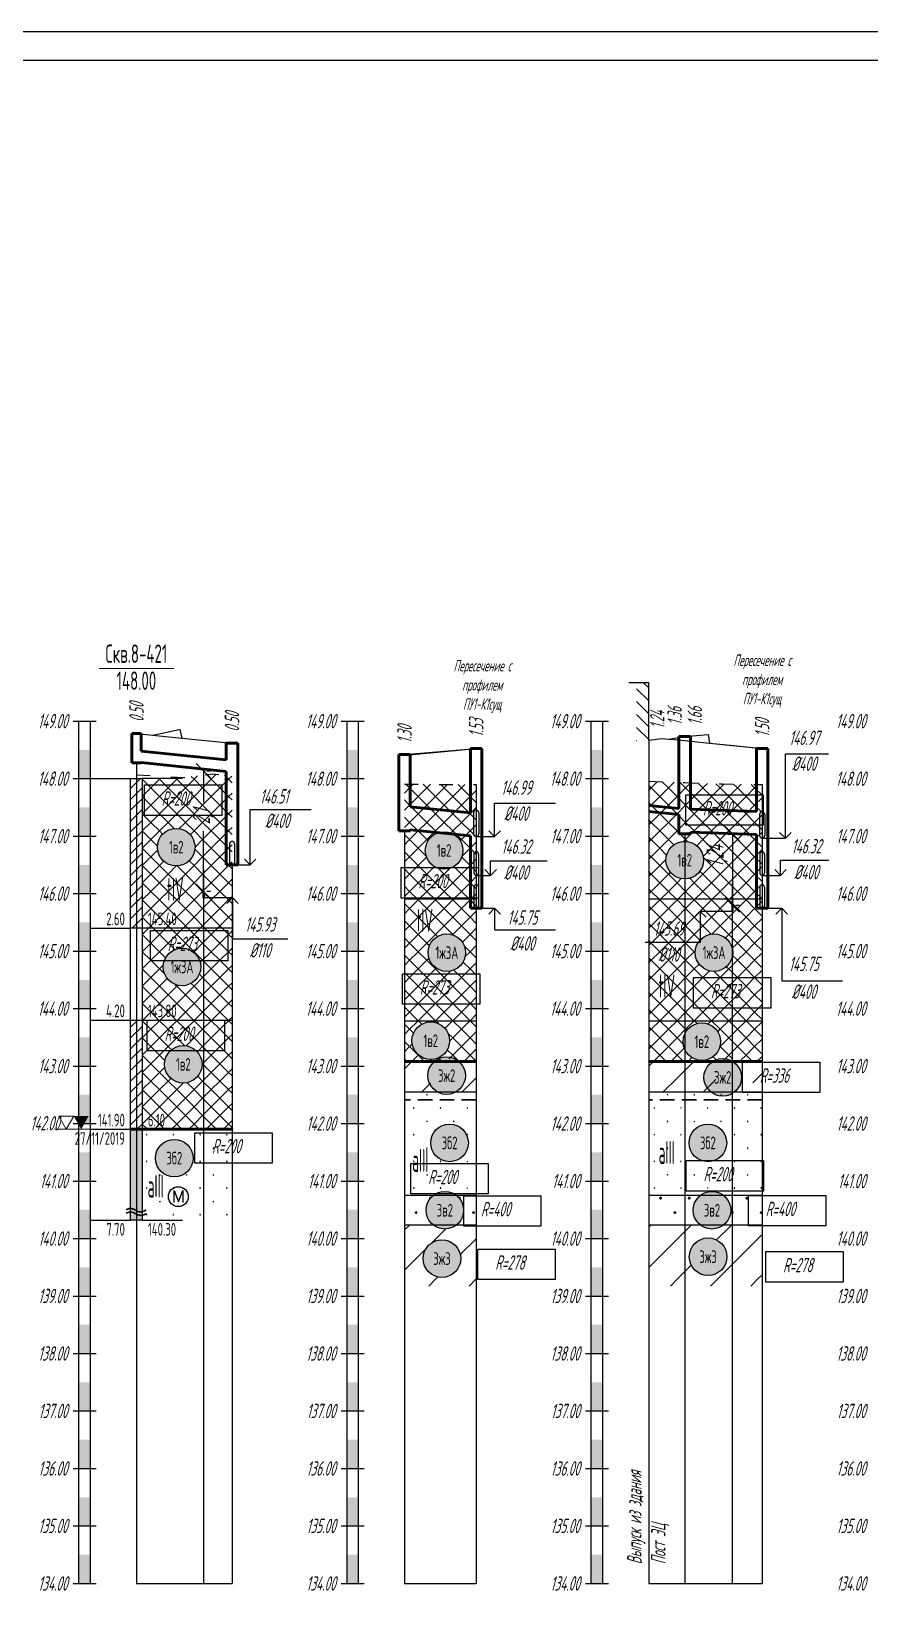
# Model space of a CAD drawing. Header units: metres. Extents: x -30 to 1753, y -860 to 400.
# Drawn here: x 793.3 to 939.1, y 127.2 to 400 of the extents above; entities that cross this region are included whole.
import ezdxf
from ezdxf.enums import TextEntityAlignment as Align

# ---------------------------------------------------------------- set-up
doc = ezdxf.new("R2010")
doc.units = ezdxf.units.M
doc.header["$LTSCALE"] = 0.2
doc.linetypes.add('ACAD_ISO03W100', pattern=[30, 12, -18])
doc.linetypes.add('штриховая', pattern=[19.05, 12.7, -6.35])
for name, color, linetype in [('Линейка', 7, 'Continuous'), ('МГТ_ИГ_Геология', 252, 'Continuous'), ('Примыкания', 7, 'Continuous'), ('Проектная земля', 7, 'Continuous'), ('Таблица', 7, 'Continuous'), ('Трубы', 7, 'Continuous'), ('Узлы', 7, 'Continuous'), ('Чёрная земля', 7, 'ACAD_ISO03W100')]:
    doc.layers.add(name, color=color, linetype=linetype)
doc.layers.add('ПС-НВК-Деталировка', color=7, linetype='Continuous', lineweight=25)
doc.styles.add('SPDS', font='SPDS', dxfattribs={"width": 0.7, "oblique": 15, "height": 2.5})
doc.styles.get("Standard").update_dxf_attribs({"font": 'SPDS.shx', "width": 0.7, "oblique": 15, "height": 3})
doc.styles.add('Стиль Simplex', font='simplex.shx')
doc.dimstyles.new('ISO-25', dxfattribs={"dimtxt": 2.5, "dimasz": 2.5, "dimexe": 1.25, "dimexo": 0.625, "dimtad": 1, "dimtxsty": 'Standard', "dimcen": 2.5, "dimadec": 0, "dimazin": 0, "dimtfac": 1, "dimtmove": 0, "dimatfit": 3, "dimfxl": 1, "dimarcsym": 0})
pattern_1 = [(225, (5.591, 581.8943), (3e-16, -3), [2.1213, -2.121341]), (315, (4.091, 583.3943), (3, 0), [2.1213, -2.121341]), (45, (2.591, 581.8943), (0, 3), [2.1213, -2.121341]), (135, (4.091, 580.3943), (-3, 3e-16), [2.1213, -2.121341])]
pattern_2 = [(45, (733.4963, -1210), (-0.9429269, 0.9429269), [])]
pattern_3 = [(197.87055, (7.20505, 586.5383), (-13.93858614, -4.643934418), [0.05431, -151.279249]), (197.87055, (4.90505, 584.2383), (-13.93858614, -4.643934418), [0.05431, -151.279249]), (270, (4.8536, 584.2215), (4.646195, 3e-16), [0.054306, -4.589628]), (270, (7.1536, 586.5215), (4.646195, 3e-16), [0.054306, -4.589628]), (342.12945, (7.15405, 586.4673), (130.09347064, -41.795409755), [0.05431, -151.279249]), (342.12945, (4.85405, 584.1673), (130.09347064, -41.795409755), [0.05431, -151.279249]), (53.95936, (7.20505, 586.4503), (23.2309769, 32.50754092), [0.05431, -63.120667]), (53.95936, (4.90505, 584.1503), (23.2309769, 32.50754092), [0.05431, -63.120667]), (126.04064, (4.93725, 584.1943), (-13.93858614, 18.57573767), [0.054306, -63.120671]), (126.04064, (7.23725, 586.4943), (-13.93858614, 18.57573767), [0.054306, -63.120671])]
pattern_4 = [(90, (2.591, 581.9743), (-2.5, 2.5), [0.11, -4.89]), (45, (2.591, 582.0843), (-2.5, 2.5), [0.113137, -3.422397]), (0, (2.671, 582.1643), (2.5, 2.5), [0.11, -4.89]), (315, (2.781, 582.1643), (2.5, 2.5), [0.113137, -3.422397]), (90, (2.861, 581.9743), (-2.5, 2.5), [0.11, -4.89]), (45, (2.781, 581.8943), (-2.5, 2.5), [0.113137, -3.422397]), (0, (2.671, 581.8943), (2.5, 2.5), [0.11, -4.89]), (315, (2.591, 581.9743), (2.5, 2.5), [0.113137, -3.422397])]
pattern_5 = [(45, (2.591, 595.894), (0, 21), [9.8995, -19.799]), (45, (16.591, 581.894), (0, 21), [9.8995, -19.799]), (45, (2.591, 581.894), (0, 21), [14.142, -15.5565]), (45, (12.591, 591.894), (0, 21), [15.556, -14.1425]), (45, (9.591, 581.894), (0, 21), [19.799, -9.8995]), (45, (2.591, 588.894), (0, 21), [19.799, -9.8995])]

# ---------------------------------------------------------------- blocks, each defined once
blk = doc.blocks.new('_OBLIQUE')
at = {"color": 0, "linetype": 'ByBlock', "lineweight": -2}
blk.add_line((0.5, 0.5), (-0.5, -0.5), dxfattribs=at)
blk = doc.blocks.new('*D16')
at = {"layer": 'Defpoints', "color": 0, "transparency": 16777216}
for p in [(823.22, 271.38), (823.22, 250.4), (823.22, 250.4)]:
    blk.add_point(p, dxfattribs=at)
at = {"layer": 'Примыкания', "color": 0, "lineweight": -2, "transparency": 16777216}
for p, q in [((823.22, 271.38), (823.22, 265.87)), ((823.85, 271.38), (824.47, 271.38)), ((823.22, 250.4), (823.22, 260.87)), ((823.85, 250.4), (824.47, 250.4))]:
    blk.add_line(p, q, dxfattribs=at)
at = {"layer": 'Примыкания', "color": 0, "lineweight": -2, "transparency": 16777216, "xscale": 2.5, "yscale": 2.5, "zscale": 2.5}
for p, rotation in [((823.22, 271.38), 90), ((823.22, 250.4), 270)]:
    blk.add_blockref('_OBLIQUE', p, dxfattribs=dict(at, rotation=rotation))
at = {"layer": 'Примыкания', "color": 0, "transparency": 16777216, "insert": (823.22, 263.37), "char_height": 3, "width": 4.1812, "attachment_point": 5, "rotation": 90}
blk.add_mtext('2,1', dxfattribs=at)
blk = doc.blocks.new('*D13')
at = {"layer": 'Defpoints', "color": 0, "transparency": 16777216}
for p in [(915.22, 260.41), (915.21, 248), (915.22, 248)]:
    blk.add_point(p, dxfattribs=at)
at = {"layer": 'Примыкания', "color": 0, "lineweight": -2, "transparency": 16777216}
for p, q in [((915.23, 260.41), (915.22, 248)), ((915.84, 260.41), (916.48, 260.41)), ((915.83, 248), (916.47, 248))]:
    blk.add_line(p, q, dxfattribs=at)
at = {"layer": 'Примыкания', "color": 0, "lineweight": -2, "transparency": 16777216, "xscale": 2.5, "yscale": 2.5, "zscale": 2.5}
for p, rotation in [((915.23, 260.41), 89.95321348651856), ((915.22, 248), 269.9532134865185)]:
    blk.add_blockref('_OBLIQUE', p, dxfattribs=dict(at, rotation=rotation))
at = {"layer": 'Примыкания', "color": 0, "transparency": 16777216, "insert": (912.55, 256.56), "char_height": 3, "width": 5.9313, "attachment_point": 5, "rotation": 89.9532}
blk.add_mtext('1,24', dxfattribs=at)
blk = doc.blocks.new('DN')
at = {"linetype": 'Continuous', "lineweight": 30, "flags": 128}
for points in [[(-0.126, -0.007), (-0.117, -0.002), (-0.073, 0.011), (-0.033, 0.011), (0.003, 0), (0.02, -0.007), (0.039, -0.019), (0.074, -0.037), (0.103, -0.043), (0.125, -0.048), (0.151, -0.043), (0.18, -0.036), (0.213, -0.019), (0.223, -0.012)], [(-0.126, -0.068), (-0.117, -0.063), (-0.073, -0.05), (-0.033, -0.05), (0.003, -0.059), (0.02, -0.067), (0.039, -0.079), (0.074, -0.098), (0.103, -0.103), (0.125, -0.108), (0.151, -0.103), (0.18, -0.095), (0.213, -0.079), (0.223, -0.072)]]:
    blk.add_lwpolyline(points, dxfattribs=at)
blk = doc.blocks.new('CME')
at = {"layer": 'МГТ_ИГ_Геология', "linetype": 'Continuous', "flags": 128}
blk.add_lwpolyline([(0.103, -0.103), (0.103, 0.107), (0.18, -0.091), (0.252, 0.107), (0.252, -0.103)], dxfattribs=at)
at = {"layer": 'МГТ_ИГ_Геология', "linetype": 'Continuous'}
blk.add_circle((0.176, -0.001), 0.173, dxfattribs=at)
blk = doc.blocks.new('круг1_-30_2')
at = {"layer": 'МГТ_ИГ_Геология', "true_color": 0xffffff}
blk.add_hatch(color=7, dxfattribs=at).paths.add_polyline_path([(-0.327, 0, 1), (0.327, 0, 1)])
at = {"color": 7, "lineweight": 25}
blk.add_circle((0, 0), 0.327, dxfattribs=at)
at = {"color": 7, "lineweight": 25, "style": 'Стиль Simplex', "width": 0.590909}
blk.add_text('1в2', height=0.22, dxfattribs=at).set_placement((0, 0), align=Align.MIDDLE_CENTER)
blk = doc.blocks.new('круг1_-26_3')
at = {"true_color": 0xffffff}
blk.add_hatch(color=7, dxfattribs=at).paths.add_polyline_path([(-0.327, 0, 1), (0.327, 0, 1)])
at = {"color": 7, "lineweight": 25}
blk.add_circle((0, 0), 0.327, dxfattribs=at)
at = {"color": 7, "lineweight": 25, "style": 'Стиль Simplex', "width": 0.590909}
blk.add_text('1ж3А', height=0.22, dxfattribs=at).set_placement((0, 0), align=Align.MIDDLE_CENTER)
blk = doc.blocks.new('круг3_-31_2')
at = {"true_color": 0xffffff}
blk.add_hatch(color=7, dxfattribs=at).paths.add_polyline_path([(-0.327, 0, 1), (0.327, 0, 1)])
at = {"color": 7, "lineweight": 25}
blk.add_circle((0, 0), 0.327, dxfattribs=at)
at = {"color": 18, "lineweight": 25, "true_color": 0x000000, "style": 'Стиль Simplex', "width": 0.590909}
blk.add_text('3б2', height=0.22, dxfattribs=at).set_placement((0, 0), align=Align.MIDDLE_CENTER)
blk = doc.blocks.new('круг3_-30_2')
at = {"true_color": 0xffffff}
blk.add_hatch(color=7, dxfattribs=at).paths.add_polyline_path([(-0.327, 0, 1), (0.327, 0, 1)])
at = {"color": 7, "lineweight": 25}
blk.add_circle((0, 0), 0.327, dxfattribs=at)
at = {"color": 7, "lineweight": 25, "style": 'Стиль Simplex', "width": 0.590909}
blk.add_text('3в2', height=0.22, dxfattribs=at).set_placement((0, 0), align=Align.MIDDLE_CENTER)
blk = doc.blocks.new('круг3_-26_3')
at = {"true_color": 0xffffff}
blk.add_hatch(color=7, dxfattribs=at).paths.add_polyline_path([(-0.327, 0, 1), (0.327, 0, 1)])
at = {"color": 7, "lineweight": 25}
blk.add_circle((0, 0), 0.327, dxfattribs=at)
at = {"color": 7, "lineweight": 25, "style": 'Стиль Simplex', "width": 0.590909}
blk.add_text('3ж3', height=0.22, dxfattribs=at).set_placement((0, 0), align=Align.MIDDLE_CENTER)
blk = doc.blocks.new('круг3_-26_2')
at = {"true_color": 0xffffff}
blk.add_hatch(color=7, dxfattribs=at).paths.add_polyline_path([(-0.327, 0, 1), (0.327, 0, 1)])
at = {"color": 7, "lineweight": 25}
blk.add_circle((0, 0), 0.327, dxfattribs=at)
at = {"color": 7, "lineweight": 25, "style": 'Стиль Simplex', "width": 0.590909}
blk.add_text('3ж2', height=0.22, dxfattribs=at).set_placement((0, 0), align=Align.MIDDLE_CENTER)

msp = doc.modelspace()

# ---------------------------------------------------------------- hatches: boundary and pattern name
at = {"layer": 'МГТ_ИГ_Геология'}
h = msp.add_hatch(dxfattribs=at)
h.set_pattern_fill('GR24', color=256, scale=10, style=0, pattern_type=2)
h.set_pattern_definition(pattern_1)
h.paths.add_polyline_path([(828.201, 270.443), (824.884, 270.838), (819.921, 270.227), (819.573, 270), (812.573, 270), (812.573, 244), (828.201, 244)])
h.paths.add_polyline_path([(821.774, 258.085, -1), (815.228, 258.085, -1)], flags=16)
h.paths.add_polyline_path([(828.201, 244), (812.573, 244), (812.573, 228), (819.573, 228), (828.201, 227.961)])
h.paths.add_polyline_path([(816.232, 237.245, -1), (822.777, 237.245, -1)], flags=16)
h.paths.add_polyline_path([(828.201, 227.961), (812.573, 227.961), (812.573, 209), (828.201, 209)])
h.paths.add_polyline_path([(823, 220.305, -1), (816.455, 220.305, -1)], flags=16)
h.paths.add_polyline_path([(815.896, 247.749), (820.791, 247.749), (820.791, 253.749), (815.896, 253.749)], flags=24)
h.paths.add_polyline_path([(813.023, 243.95), (820.313, 243.95), (820.313, 247.25), (813.023, 247.25)], flags=9)
h.paths.add_polyline_path([(813.023, 227.95), (820.313, 227.95), (820.313, 231.25), (813.023, 231.25)], flags=9)
h.paths.add_polyline_path([(817.661, 218.655), (821.794, 218.655), (821.794, 221.955), (817.661, 221.955)], flags=8)
h.paths.add_polyline_path([(813.023, 208.95), (817.837, 208.95), (817.837, 212.25), (813.023, 212.25)], flags=9)
h = msp.add_hatch(dxfattribs=at)
h.set_pattern_fill('CONSIST', color=252, scale=0.42, style=0, pattern_type=2)
h.set_pattern_definition(pattern_2)
h.paths.add_polyline_path([(810.573, 270), (812.573, 270), (812.573, 244), (810.573, 244)])
h = msp.add_hatch(dxfattribs=at)
h.set_pattern_fill('GR24', color=256, scale=10, style=0, pattern_type=2)
h.set_pattern_definition(pattern_1)
h.paths.add_polyline_path([(870.664, 268.978), (868.25, 268.97), (858.201, 269.048), (858.201, 249.057), (870.664, 249.057)])
h.paths.add_polyline_path([(868.357, 257.508, -1), (861.811, 257.508, -1)], flags=16)
h.paths.add_polyline_path([(870.664, 249.057), (858.201, 249.057), (858.201, 227.826), (870.664, 227.826)])
h.paths.add_polyline_path([(868.837, 239.731, -1), (862.291, 239.731, -1)], flags=16)
h.paths.add_polyline_path([(870.664, 227.826), (862.762, 227.68, -0.4142136), (866.035, 224.408, -1), (859.489, 224.408, -0.4142136), (862.762, 227.68), (858.201, 227.826), (858.201, 220.799), (864.319, 220.799, -0.2549295), (867.453, 220.799), (870.664, 220.799)])
h.paths.add_polyline_path([(863.017, 255.858), (867.151, 255.858), (867.151, 259.158), (863.017, 259.158)], flags=8)
h.paths.add_polyline_path([(862.662, 238.081), (868.467, 238.081), (868.467, 241.381), (862.662, 241.381)], flags=24)
h.paths.add_polyline_path([(859.271, 242.362), (864.166, 242.362), (864.166, 248.362), (859.271, 248.362)], flags=24)
h = msp.add_hatch(dxfattribs=at)
h.set_pattern_fill('GR24', color=256, scale=10, style=0, pattern_type=2)
h.set_pattern_definition(pattern_1)
h.paths.add_polyline_path([(920.389, 268.978), (913.384, 269.083), (906.93, 269.334), (900.664, 269.54), (900.664, 249.057), (920.389, 249.057)])
h.paths.add_polyline_path([(910.203, 255.823, -1), (903.657, 255.823, -1)], flags=16)
h.paths.add_polyline_path([(920.389, 249.057), (900.664, 249.057), (900.664, 227.826), (920.389, 227.826)])
h.paths.add_polyline_path([(908.744, 239.731, -1), (915.29, 239.731, -1)], flags=16)
h.paths.add_polyline_path([(920.389, 227.826), (900.664, 227.826), (900.664, 220.799), (909.906, 220.972, -0.4142136), (906.633, 224.245, -1), (913.179, 224.245, -0.4142136), (909.906, 220.972), (914.247, 220.9, -0.2366246), (917.179, 220.799), (920.389, 220.799)])
h.paths.add_polyline_path([(904.863, 254.173), (908.996, 254.173), (908.996, 257.473), (904.863, 257.473)], flags=8)
h.paths.add_polyline_path([(909.114, 238.081), (914.919, 238.081), (914.919, 241.381), (909.114, 241.381)], flags=24)
h.paths.add_polyline_path([(901.363, 230.948), (906.258, 230.948), (906.258, 236.948), (901.363, 236.948)], flags=24)
h = msp.add_hatch(dxfattribs=at)
h.set_pattern_fill('CONSIST', color=252, scale=0.42, style=0, pattern_type=2)
h.set_pattern_definition(pattern_2)
h.paths.add_polyline_path([(810.573, 228), (812.573, 228), (812.573, 209), (810.573, 209)])
h = msp.add_hatch(dxfattribs=at)
h.set_pattern_fill('GR38', color=256, scale=10, style=0, pattern_type=2)
h.set_pattern_definition(pattern_5)
h.paths.add_polyline_path([(862.613, 217.926, -0.2744907), (864.319, 220.799), (858.201, 220.799), (858.201, 215.445), (863.751, 215.445, -0.2184342)])
h.paths.add_polyline_path([(870.664, 220.799), (867.453, 220.799, -0.2744907), (869.159, 217.926, -0.2184342), (868.021, 215.445), (870.664, 215.445)])
h.paths.add_polyline_path([(870.664, 192.346), (867.234, 192.346, -0.3446197), (863.201, 192.346), (858.201, 192.346), (858.201, 181.731), (870.664, 181.731)])
h.paths.add_polyline_path([(867.982, 186.51, -1), (861.436, 186.51, -1)], flags=16)
h.paths.add_polyline_path([(862.425, 184.86), (866.992, 184.86), (866.992, 188.16), (862.425, 188.16)], flags=8)
h = msp.add_hatch(dxfattribs=at)
h.set_pattern_fill('GR38', color=256, scale=10, style=0, pattern_type=2)
h.set_pattern_definition(pattern_5)
h.paths.add_polyline_path([(914.045, 220.799), (900.664, 220.799), (900.664, 215.445), (913.477, 215.445, -0.2184342), (912.339, 217.926, -0.2744907)])
h.paths.add_polyline_path([(920.389, 220.799), (917.179, 220.799, -0.2744907), (918.885, 217.926, -0.2184342), (917.746, 215.445), (920.389, 215.445)])
h.paths.add_polyline_path([(920.389, 192.346), (913.686, 192.346, -0.3446197), (909.653, 192.346), (900.664, 192.346), (900.664, 181.731), (920.389, 181.731)])
h.paths.add_polyline_path([(907.723, 186.835, -1), (914.269, 186.835, -1)], flags=16)
h.paths.add_polyline_path([(908.712, 185.185), (913.279, 185.185), (913.279, 188.485), (908.712, 188.485)], flags=8)
h = msp.add_hatch(dxfattribs=at)
h.set_pattern_fill('GR29', color=256, scale=10, style=0, pattern_type=2)
h.set_pattern_definition(pattern_3)
h.paths.add_polyline_path([(863.751, 215.445), (858.201, 215.445), (858.201, 214.137), (870.664, 214.137), (870.664, 215.445), (868.021, 215.445, -0.3710299)])
h = msp.add_hatch(dxfattribs=at)
h.set_pattern_fill('GR29', color=256, scale=10, style=0, pattern_type=2)
h.set_pattern_definition(pattern_3)
h.paths.add_polyline_path([(870.664, 214.137), (858.201, 214.137), (858.201, 197.473), (863.165, 197.473, -0.3525394), (867.27, 197.473), (870.664, 197.473)])
h.paths.add_polyline_path([(862.762, 206.638, -1), (869.308, 206.638, -1)], flags=16)
h.paths.add_polyline_path([(863.845, 204.988), (868.226, 204.988), (868.226, 208.288), (863.845, 208.288)], flags=8)
h.paths.add_polyline_path([(858.554, 200.594), (863.221, 200.594), (863.221, 206.594), (858.554, 206.594)], flags=24)
h = msp.add_hatch(dxfattribs=at)
h.set_pattern_fill('GR29', color=256, scale=10, style=0, pattern_type=2)
h.set_pattern_definition(pattern_3)
h.paths.add_polyline_path([(913.477, 215.445), (900.664, 215.445), (900.664, 214.137), (920.389, 214.137), (920.389, 215.445), (917.746, 215.445, -0.3710299)])
h = msp.add_hatch(dxfattribs=at)
h.set_pattern_fill('GR29', color=256, scale=10, style=0, pattern_type=2)
h.set_pattern_definition(pattern_3)
h.paths.add_polyline_path([(920.389, 214.137), (900.664, 214.137), (900.664, 197.473), (909.617, 197.473, -0.3525394), (913.722, 197.473), (920.389, 197.473)])
h.paths.add_polyline_path([(907.689, 206.638, -1), (914.234, 206.638, -1)], flags=16)
h.paths.add_polyline_path([(908.771, 204.988), (913.152, 204.988), (913.152, 208.288), (908.771, 208.288)], flags=8)
h.paths.add_polyline_path([(901.399, 201.984), (906.065, 201.984), (906.065, 207.984), (901.399, 207.984)], flags=24)
at = {"layer": 'МГТ_ИГ_Геология', "true_color": 0x0000ff}
msp.add_hatch(color=5, dxfattribs=at).paths.add_polyline_path([(801.973, 209), (800.673, 211.3), (803.273, 211.3)])
at = {"layer": 'МГТ_ИГ_Геология'}
msp.add_hatch(color=252, dxfattribs=at).paths.add_polyline_path([(810.573, 209), (812.573, 209), (812.573, 193.2), (810.573, 193.2)])
h = msp.add_hatch(dxfattribs=at)
h.set_pattern_fill('GR29', color=256, scale=10, style=0, pattern_type=2)
h.set_pattern_definition(pattern_3)
h.paths.add_polyline_path([(828.201, 209), (812.573, 209), (812.573, 193.2), (819.573, 193.2), (828.201, 193.2)])
h.paths.add_polyline_path([(820.598, 197.279, -1), (817.132, 197.279, -1)], flags=16)
h.paths.add_polyline_path([(814.896, 203.981, -1), (821.442, 203.981, -1)], flags=16)
h.paths.add_polyline_path([(815.978, 202.331), (820.359, 202.331), (820.359, 205.631), (815.978, 205.631)], flags=8)
h.paths.add_polyline_path([(812.535, 196.131), (817.202, 196.131), (817.202, 202.131), (812.535, 202.131)], flags=9)
h = msp.add_hatch(dxfattribs=at)
h.set_pattern_fill('GR28', color=256, scale=10, style=0, pattern_type=2)
h.set_pattern_definition(pattern_4)
h.paths.add_polyline_path([(870.664, 197.473), (867.27, 197.473, -0.2270149), (868.49, 194.924, -0.2307307), (867.234, 192.346), (870.664, 192.346)])
h.paths.add_polyline_path([(861.944, 194.924, -0.2270149), (863.165, 197.473), (858.201, 197.473), (858.201, 192.346), (863.201, 192.346, -0.2307307)])
h = msp.add_hatch(dxfattribs=at)
h.set_pattern_fill('GR28', color=256, scale=10, style=0, pattern_type=2)
h.set_pattern_definition(pattern_4)
h.paths.add_polyline_path([(909.617, 197.473), (900.664, 197.473), (900.664, 192.346), (909.653, 192.346, -0.2307307), (908.397, 194.924, -0.2270149)])
h.paths.add_polyline_path([(920.389, 197.473), (913.722, 197.473, -0.2270149), (914.943, 194.924, -0.2307307), (913.686, 192.346), (920.389, 192.346)])
at = {"layer": 'Узлы'}
h = msp.add_hatch(dxfattribs=at)
h.set_pattern_fill('LINE', color=256, scale=0.5, angle=135)
h.set_pattern_definition([(135, (-1184.5733, 36.1463), (-1.122532, -1.122532), [])])
h.paths.add_polyline_path([(898.556, 286.692), (900.664, 286.692), (900.664, 276.611), (898.556, 276.611)])

# ---------------------------------------------------------------- linework, layer by layer
at = {"layer": 'Линейка'}
for p, q in [((800.58, 280), (804.58, 280)), ((801.58, 150), (801.58, 280)), ((803.58, 150), (803.58, 280)), ((847.201, 280), (851.201, 280)), ((848.201, 150), (848.201, 280)), ((850.201, 150), (850.201, 280)), ((889.664, 280), (893.664, 280)), ((890.664, 150), (890.664, 280)), ((892.664, 150), (892.664, 280)), ((800.58, 270), (804.58, 270)), ((847.201, 270), (851.201, 270)), ((889.664, 270), (893.664, 270)), ((800.58, 260), (804.58, 260)), ((801.58, 130), (801.58, 260)), ((803.58, 130), (803.58, 260)), ((847.201, 260), (851.201, 260)), ((848.201, 130), (848.201, 260)), ((850.201, 130), (850.201, 260)), ((889.664, 260), (893.664, 260)), ((890.664, 130), (890.664, 260)), ((892.664, 130), (892.664, 260)), ((800.58, 250), (804.58, 250)), ((847.201, 250), (851.201, 250)), ((889.664, 250), (893.664, 250)), ((800.58, 240), (804.58, 240)), ((847.201, 240), (851.201, 240)), ((889.664, 240), (893.664, 240)), ((800.58, 230), (804.58, 230)), ((847.201, 230), (851.201, 230)), ((889.664, 230), (893.664, 230)), ((800.58, 220), (804.58, 220)), ((847.201, 220), (851.201, 220)), ((889.664, 220), (893.664, 220)), ((800.58, 210), (804.58, 210)), ((847.201, 210), (851.201, 210)), ((889.664, 210), (893.664, 210)), ((800.58, 200), (804.58, 200)), ((847.201, 200), (851.201, 200)), ((889.664, 200), (893.664, 200)), ((800.58, 190), (804.58, 190)), ((847.201, 190), (851.201, 190)), ((889.664, 190), (893.664, 190)), ((800.58, 180), (804.58, 180)), ((847.201, 180), (851.201, 180)), ((889.664, 180), (893.664, 180)), ((800.58, 170), (804.58, 170)), ((847.201, 170), (851.201, 170)), ((889.664, 170), (893.664, 170)), ((800.58, 160), (804.58, 160)), ((847.201, 160), (851.201, 160)), ((889.664, 160), (893.664, 160)), ((800.58, 150), (804.58, 150)), ((801.58, 150), (803.58, 150)), ((847.201, 150), (851.201, 150)), ((848.201, 150), (850.201, 150)), ((889.664, 150), (893.664, 150)), ((890.664, 150), (892.664, 150)), ((800.58, 140), (804.58, 140)), ((847.201, 140), (851.201, 140)), ((889.664, 140), (893.664, 140)), ((800.58, 130), (804.58, 130)), ((801.58, 130), (803.58, 130)), ((847.201, 130), (851.201, 130)), ((848.201, 130), (850.201, 130)), ((889.664, 130), (893.664, 130)), ((890.664, 130), (892.664, 130))]:
    msp.add_line(p, q, dxfattribs=at)
for points in [[(801.58, 270), (801.58, 275), (803.58, 270), (803.58, 275)], [(848.201, 270), (848.201, 275), (850.201, 270), (850.201, 275)], [(890.664, 270), (890.664, 275), (892.664, 270), (892.664, 275)], [(801.58, 260), (801.58, 265), (803.58, 260), (803.58, 265)], [(848.201, 260), (848.201, 265), (850.201, 260), (850.201, 265)], [(890.664, 260), (890.664, 265), (892.664, 260), (892.664, 265)], [(801.58, 250), (801.58, 255), (803.58, 250), (803.58, 255)], [(848.201, 250), (848.201, 255), (850.201, 250), (850.201, 255)], [(890.664, 250), (890.664, 255), (892.664, 250), (892.664, 255)], [(801.58, 240), (801.58, 245), (803.58, 240), (803.58, 245)], [(848.201, 240), (848.201, 245), (850.201, 240), (850.201, 245)], [(890.664, 240), (890.664, 245), (892.664, 240), (892.664, 245)], [(801.58, 230), (801.58, 235), (803.58, 230), (803.58, 235)], [(848.201, 230), (848.201, 235), (850.201, 230), (850.201, 235)], [(890.664, 230), (890.664, 235), (892.664, 230), (892.664, 235)], [(801.58, 220), (801.58, 225), (803.58, 220), (803.58, 225)], [(848.201, 220), (848.201, 225), (850.201, 220), (850.201, 225)], [(890.664, 220), (890.664, 225), (892.664, 220), (892.664, 225)], [(801.58, 210), (801.58, 215), (803.58, 210), (803.58, 215)], [(848.201, 210), (848.201, 215), (850.201, 210), (850.201, 215)], [(890.664, 210), (890.664, 215), (892.664, 210), (892.664, 215)], [(801.58, 200), (801.58, 205), (803.58, 200), (803.58, 205)], [(848.201, 200), (848.201, 205), (850.201, 200), (850.201, 205)], [(890.664, 200), (890.664, 205), (892.664, 200), (892.664, 205)], [(801.58, 190), (801.58, 195), (803.58, 190), (803.58, 195)], [(848.201, 190), (848.201, 195), (850.201, 190), (850.201, 195)], [(890.664, 190), (890.664, 195), (892.664, 190), (892.664, 195)], [(801.58, 180), (801.58, 185), (803.58, 180), (803.58, 185)], [(848.201, 180), (848.201, 185), (850.201, 180), (850.201, 185)], [(890.664, 180), (890.664, 185), (892.664, 180), (892.664, 185)], [(801.58, 170), (801.58, 175), (803.58, 170), (803.58, 175)], [(848.201, 170), (848.201, 175), (850.201, 170), (850.201, 175)], [(890.664, 170), (890.664, 175), (892.664, 170), (892.664, 175)], [(801.58, 160), (801.58, 165), (803.58, 160), (803.58, 165)], [(848.201, 160), (848.201, 165), (850.201, 160), (850.201, 165)], [(890.664, 160), (890.664, 165), (892.664, 160), (892.664, 165)], [(801.58, 150), (801.58, 155), (803.58, 150), (803.58, 155)], [(848.201, 150), (848.201, 155), (850.201, 150), (850.201, 155)], [(890.664, 150), (890.664, 155), (892.664, 150), (892.664, 155)], [(801.58, 140), (801.58, 145), (803.58, 140), (803.58, 145)], [(848.201, 140), (848.201, 145), (850.201, 140), (850.201, 145)], [(890.664, 140), (890.664, 145), (892.664, 140), (892.664, 145)], [(801.58, 130), (801.58, 135), (803.58, 130), (803.58, 135)], [(848.201, 130), (848.201, 135), (850.201, 130), (850.201, 135)], [(890.664, 130), (890.664, 135), (892.664, 130), (892.664, 135)]]:
    msp.add_solid(points, dxfattribs=at)
at = {"layer": 'МГТ_ИГ_Геология', "linetype": 'Continuous', "lineweight": 0}
for p, q in [((805.073, 289.143), (818.073, 289.143)), ((811.573, 244), (811.573, 228))]:
    msp.add_line(p, q, dxfattribs=at)
at = {"layer": 'МГТ_ИГ_Геология', "linetype": 'Continuous', "lineweight": 25}
for p, q in [((803.573, 270), (810.573, 270)), ((819.573, 270), (812.573, 270)), ((803.573, 244), (810.573, 244)), ((803.573, 228), (810.573, 228)), ((812.573, 228), (819.573, 228)), ((803.573, 209), (810.573, 209)), ((803.573, 193.2), (810.573, 193.2)), ((812.573, 193.2), (819.573, 193.2))]:
    msp.add_line(p, q, dxfattribs=at)
at = {"layer": 'МГТ_ИГ_Геология', "color": 252, "linetype": 'Continuous', "lineweight": 25}
msp.add_lwpolyline([(810.573, 270), (812.573, 270), (812.573, 193.2), (810.573, 193.2), (810.573, 270), (810.573, 270)], close=True, dxfattribs=at)
at = {"layer": 'МГТ_ИГ_Геология'}
for points in [[(812.974, 268.904), (826.416, 268.904), (826.416, 263.609), (812.974, 263.609)], [(907.112, 267.204), (920.554, 267.204), (920.554, 261.91), (907.112, 261.91)], [(857.629, 254.528), (871.071, 254.528), (871.071, 249.233), (857.629, 249.233)], [(814.018, 243.611), (827.46, 243.611), (827.46, 238.317), (814.018, 238.317)], [(857.875, 236.036), (871.317, 236.036), (871.317, 230.741), (857.875, 230.741)], [(908.484, 235.395), (921.927, 235.395), (921.927, 230.101), (908.484, 230.101)], [(813.469, 227.961), (826.911, 227.961), (826.911, 222.666), (813.469, 222.666)], [(916.965, 220.696), (930.408, 220.696), (930.408, 215.402), (916.965, 215.402)], [(821.731, 208.41), (835.173, 208.41), (835.173, 203.115), (821.731, 203.115)], [(859.322, 203.053), (872.764, 203.053), (872.764, 197.759), (859.322, 197.759)], [(907.209, 203.548), (920.651, 203.548), (920.651, 198.254), (907.209, 198.254)], [(868.494, 197.451), (881.936, 197.451), (881.936, 192.156), (868.494, 192.156)], [(918.013, 197.496), (931.456, 197.496), (931.456, 192.201), (918.013, 192.201)], [(870.975, 188.168), (884.417, 188.168), (884.417, 182.873), (870.975, 182.873)], [(921.035, 187.723), (934.478, 187.723), (934.478, 182.429), (921.035, 182.429)]]:
    msp.add_lwpolyline(points, close=True, dxfattribs=at)
at = {"layer": 'МГТ_ИГ_Геология', "flags": 128}
for points in [[(870.664, 268.978), (870.664, 182.55)], [(870.664, 268.978), (870.664, 182.55)], [(920.389, 268.978), (920.389, 181.927)], [(920.389, 268.978), (920.389, 181.927)]]:
    msp.add_lwpolyline(points, dxfattribs=at)
at = {"layer": 'МГТ_ИГ_Геология', "linetype": 'Continuous', "lineweight": 25, "flags": 128}
for points in [[(870.664, 249.057), (858.201, 249.057)], [(870.664, 249.057), (858.201, 249.057)], [(920.389, 249.057), (900.664, 249.057)], [(920.389, 249.057), (900.664, 249.057)], [(828.277, 244), (812.573, 244), (810.573, 244), (810.573, 244)], [(828.277, 244), (812.573, 244), (810.573, 244), (810.573, 244)], [(810.573, 228), (810.573, 228), (812.573, 227.961), (828.201, 227.961)], [(810.573, 228), (810.573, 228), (812.573, 227.961), (828.201, 227.961)], [(870.664, 227.826), (858.201, 227.826)], [(870.664, 227.826), (858.201, 227.826)], [(920.389, 227.826), (900.664, 227.826)], [(920.389, 227.826), (900.664, 227.826)], [(870.664, 215.445), (858.201, 215.445)], [(870.664, 215.445), (858.201, 215.445)], [(920.389, 215.445), (900.664, 215.445)], [(920.389, 215.445), (900.664, 215.445)], [(870.664, 197.473), (858.201, 197.473)], [(870.664, 197.473), (858.201, 197.473)], [(920.389, 197.473), (900.664, 197.473)], [(920.389, 197.473), (900.664, 197.473)], [(870.664, 192.346), (858.201, 192.346)], [(870.664, 192.346), (858.201, 192.346)], [(920.389, 192.346), (900.664, 192.346)], [(920.389, 192.346), (900.664, 192.346)]]:
    msp.add_lwpolyline(points, dxfattribs=at)
at = {"layer": 'МГТ_ИГ_Геология', "linetype": 'Continuous', "lineweight": 50, "flags": 128}
for points in [[(870.664, 220.799), (858.201, 220.799)], [(870.664, 220.799), (858.201, 220.799)], [(920.389, 220.799), (900.664, 220.799)], [(920.389, 220.799), (900.664, 220.799)], [(810.573, 209), (810.573, 209), (812.573, 209), (828.201, 209), (828.201, 209), (828.201, 209), (828.201, 209), (828.201, 209), (828.201, 209)], [(810.573, 209), (810.573, 209), (812.573, 209), (828.201, 209), (828.201, 209), (828.201, 209), (828.201, 209), (828.201, 209), (828.201, 209)]]:
    msp.add_lwpolyline(points, dxfattribs=at)
at = {"layer": 'МГТ_ИГ_Геология', "color": 5, "linetype": 'штриховая', "lineweight": 30, "true_color": 0x0000ff, "flags": 128}
for points in [[(870.664, 214.137), (858.201, 214.137)], [(870.664, 214.137), (858.201, 214.137)], [(920.389, 214.137), (900.664, 214.137)], [(920.389, 214.137), (900.664, 214.137)]]:
    msp.add_lwpolyline(points, dxfattribs=at)
at = {"layer": 'МГТ_ИГ_Геология', "color": 5, "linetype": 'Continuous', "lineweight": 0, "true_color": 0x0000ff, "flags": 128}
msp.add_lwpolyline([(797.323, 209), (810.573, 209), (799.373, 209), (798.073, 211.3), (800.673, 211.3), (799.373, 209)], dxfattribs=at)
at = {"layer": 'МГТ_ИГ_Геология', "linetype": 'штриховая', "lineweight": 30, "flags": 128}
msp.add_lwpolyline([(810.573, 209), (812.573, 209), (828.201, 209), (828.201, 209), (828.201, 209), (828.201, 209), (828.201, 209)], dxfattribs=at)
msp.add_lwpolyline([(810.573, 209), (812.573, 209), (828.201, 209), (828.201, 209), (828.201, 209), (828.201, 209), (828.201, 209)], dxfattribs=at)
at = {"layer": 'Примыкания'}
for p, q in [((870.206, 264.064), (870.206, 260.4)), ((871.122, 264.064), (871.122, 260.4)), ((919.931, 263.783), (919.931, 260.119)), ((920.847, 263.783), (920.847, 260.119)), ((827.791, 258.7), (827.791, 255.423)), ((827.791, 258.7), (827.791, 255.423)), ((828.611, 258.7), (828.611, 255.423)), ((828.611, 258.7), (828.611, 255.423)), ((870.254, 256.865), (870.254, 253.589)), ((871.073, 256.865), (871.073, 253.589)), ((919.979, 256.865), (919.979, 253.589)), ((920.799, 256.865), (920.799, 253.589)), ((823.223, 254.256), (823.223, 130)), ((870.254, 251.139), (870.254, 247.862)), ((871.073, 251.139), (871.073, 247.862)), ((915.21, 251.854), (915.21, 130)), ((919.979, 251.139), (919.979, 247.862)), ((920.799, 251.139), (920.799, 247.862)), ((823.113, 250.29), (823.113, 249.41)), ((823.333, 250.29), (823.333, 249.41)), ((915.1, 247.89), (915.1, 247.01)), ((915.32, 247.89), (915.32, 247.01))]:
    msp.add_line(p, q, dxfattribs=at)
at = {"layer": 'Примыкания', "flags": 128}
for points in [[(920.389, 259.661), (924.433, 259.661), (924.433, 274.335), (931.937, 274.335)], [(828.201, 255.014), (831.371, 255.014), (831.371, 264.657), (841.946, 264.657)], [(870.664, 259.942), (873.878, 259.942), (873.878, 265.765), (884.453, 265.765)], [(872.878, 260.942), (873.878, 259.942), (874.878, 260.942)], [(923.433, 260.661), (924.433, 259.661), (925.433, 260.661)], [(830.371, 256.014), (831.371, 255.014), (832.371, 256.014)], [(870.664, 253.179), (873.175, 253.179), (873.175, 255.692), (882.986, 255.692)], [(872.175, 254.179), (873.175, 253.179), (874.175, 254.179)], [(920.389, 253.179), (923.581, 253.179), (923.581, 255.837), (931.963, 255.837)], [(922.581, 254.179), (923.581, 253.179), (924.581, 254.179)], [(823.223, 249.3), (828.277, 249.3), (828.277, 242.134), (837.89, 242.134)], [(827.277, 248.3), (828.277, 249.3), (829.277, 248.3)], [(870.664, 247.452), (873.878, 247.452), (873.878, 243.728), (884.453, 243.728)], [(872.878, 246.452), (873.878, 247.452), (874.878, 246.452)], [(915.21, 246.9), (909.637, 246.9), (909.637, 241.516), (900.025, 241.516)], [(908.637, 245.9), (909.637, 246.9), (910.637, 245.9)], [(920.389, 247.452), (923.801, 247.452), (923.801, 234.816), (934.376, 234.816)], [(922.801, 246.452), (923.801, 247.452), (924.801, 246.452)]]:
    msp.add_lwpolyline(points, dxfattribs=at)
at = {"layer": 'Примыкания'}
for centre, radius, start, end in [((870.664, 264.064), 0.458, 0, 180), ((920.389, 263.783), 0.458, 0, 180), ((870.664, 260.4), 0.458, 180, 360), ((920.389, 260.119), 0.458, 180, 360), ((828.201, 258.7), 0.41, 0, 180), ((828.201, 258.7), 0.41, 0, 180), ((870.664, 256.865), 0.41, 0, 180), ((920.389, 256.865), 0.41, 360, 180), ((828.201, 255.423), 0.41, 180, 360), ((828.201, 255.423), 0.41, 180, 360), ((870.664, 253.589), 0.41, 180, 360), ((870.664, 251.139), 0.41, 0, 180), ((920.389, 253.589), 0.41, 180, 0), ((920.389, 251.139), 0.41, 360, 180), ((823.223, 250.29), 0.11, 360, 180), ((823.223, 249.41), 0.11, 180, 0), ((870.664, 247.862), 0.41, 180, 360), ((915.21, 247.89), 0.11, 360, 180), ((915.21, 247.01), 0.11, 180, 0), ((920.389, 247.862), 0.41, 180, 0)]:
    msp.add_arc(centre, radius, start, end, dxfattribs=at)
at = {"layer": 'Проектная земля', "flags": 128}
for points in [[(811.58, 277.867), (814.422, 277.577), (819.038, 278.532), (819.038, 278.562), (819.119, 278.549), (819.449, 277.066), (819.501, 277.06), (828.201, 276.163)], [(811.58, 277.867), (819.501, 277.06), (828.201, 276.163)], [(900.664, 276.692), (902.939, 277), (904.103, 276.888), (906.93, 277.326)], [(900.664, 276.692), (902.939, 277), (906.93, 276.617)], [(906.93, 277.326), (911.027, 277.664), (911.26, 276.185), (911.266, 276.184), (915.458, 275.751), (920.389, 275.267)], [(906.93, 276.617), (911.266, 276.184), (920.389, 275.242)], [(858.201, 274.197), (870.664, 275.267)], [(858.201, 274.106), (858.989, 274.118), (870.664, 275.242)]]:
    msp.add_lwpolyline(points, dxfattribs=at)
at = {"layer": 'ПС-НВК-Деталировка'}
for points in [[(-30, 400), (1753, 400), (1753, -20), (-30, -20)], [(1748, -10), (-10, -10), (-10, 395), (1748, 395)]]:
    msp.add_lwpolyline(points, close=True, dxfattribs=at)
at = {"layer": 'Таблица'}
for p, q in [((811.58, 130), (828.201, 130)), ((858.201, 130), (870.664, 130)), ((900.664, 130), (920.389, 130))]:
    msp.add_line(p, q, dxfattribs=at)
at = {"layer": 'Трубы', "lineweight": 50, "flags": 128}
for points in [[(812.38, 274.785), (827.201, 273.266)], [(812.38, 272.785), (827.201, 271.266)], [(859.201, 265.098), (869.664, 264.052)], [(900.664, 265.31), (905.93, 264.783)], [(907.93, 264.668), (919.389, 264.267)], [(900.664, 264.31), (905.93, 263.783)], [(859.201, 261.097), (869.664, 260.051)], [(907.93, 260.668), (919.389, 260.267)]]:
    msp.add_lwpolyline(points, dxfattribs=at)
at = {"layer": 'Узлы', "lineweight": 50}
for p, q in [((810.78, 277.867), (812.38, 277.867)), ((810.78, 277.867), (810.78, 272.727)), ((812.38, 277.867), (812.38, 274.785)), ((827.201, 276.182), (829.201, 276.182)), ((827.201, 276.182), (827.201, 273.266)), ((829.201, 276.182), (829.201, 255.014)), ((905.93, 277.326), (907.93, 277.326)), ((905.93, 277.326), (905.93, 264.783)), ((907.93, 277.326), (907.93, 264.668)), ((857.201, 274.197), (859.201, 274.197)), ((857.201, 274.197), (857.201, 260.907)), ((859.201, 274.197), (859.201, 265.098)), ((869.664, 275.267), (871.664, 275.267)), ((869.664, 275.267), (869.664, 264.052)), ((871.664, 275.267), (871.664, 247.452)), ((919.389, 275.267), (921.389, 275.267)), ((919.389, 275.267), (919.389, 264.267)), ((921.389, 275.267), (921.389, 247.452)), ((810.78, 272.727), (812.38, 272.727)), ((812.38, 272.785), (812.38, 272.727)), ((827.201, 271.266), (827.201, 255.014)), ((905.93, 263.783), (905.93, 260.413)), ((857.201, 260.907), (859.201, 260.907)), ((859.201, 261.097), (859.201, 260.907)), ((869.664, 260.051), (869.664, 247.452)), ((905.93, 260.413), (907.93, 260.413)), ((907.93, 260.668), (907.93, 260.413)), ((919.389, 260.267), (919.389, 247.452)), ((827.201, 255.014), (829.201, 255.014)), ((869.664, 247.452), (871.664, 247.452)), ((919.389, 247.452), (921.389, 247.452))]:
    msp.add_line(p, q, dxfattribs=at)
at = {"layer": 'Узлы'}
for p, q in [((900.664, 276.692), (900.664, 130)), ((811.58, 272.727), (811.58, 130)), ((900.664, 264.22), (900.664, 130)), ((858.201, 260.907), (858.201, 130)), ((906.93, 260.413), (906.93, 130)), ((828.201, 255.014), (828.201, 130)), ((870.664, 247.452), (870.664, 130)), ((920.389, 247.452), (920.389, 130))]:
    msp.add_line(p, q, dxfattribs=at)
at = {"layer": 'Узлы', "flags": 128}
msp.add_lwpolyline([(900.664, 276.692), (900.664, 286.692), (897.194, 286.692)], dxfattribs=at)
at = {"layer": 'Чёрная земля', "flags": 128}
for points in [[(811.58, 270.642), (819.921, 270.227), (824.884, 270.838), (828.201, 270.443)], [(811.58, 270.642), (819.921, 270.227), (824.884, 270.838), (828.201, 270.443)], [(858.201, 269.048), (868.25, 268.97), (870.664, 268.978)], [(858.201, 269.048), (868.25, 268.97), (870.664, 268.978)], [(900.664, 269.54), (906.93, 269.334)], [(900.664, 269.54), (906.93, 269.334)], [(906.93, 269.334), (913.384, 269.083), (920.389, 268.978)], [(906.93, 269.334), (913.384, 269.083), (920.389, 268.978)]]:
    msp.add_lwpolyline(points, dxfattribs=at)

# ---------------------------------------------------------------- block references
at = {"layer": 'МГТ_ИГ_Геология', "xscale": 10, "yscale": 10, "zscale": 10}
for name, p in [('круг1_-30_2', (818.501, 258.085)), ('круг1_-30_2', (865.084, 257.508)), ('круг1_-30_2', (906.93, 255.823)), ('круг1_-26_3', (865.564, 239.731)), ('круг1_-26_3', (912.017, 239.731)), ('круг1_-26_3', (819.504, 237.245)), ('круг1_-30_2', (862.762, 224.408)), ('круг1_-30_2', (909.906, 224.245)), ('круг1_-30_2', (819.728, 220.305)), ('круг3_-26_2', (865.528, 218.335)), ('круг3_-26_2', (913.538, 218.036)), ('круг3_-31_2', (866.035, 206.638)), ('круг3_-31_2', (910.962, 206.638)), ('круг3_-31_2', (818.169, 203.981)), ('CME', (817.103, 197.288)), ('круг3_-30_2', (865.217, 194.924)), ('круг3_-30_2', (911.67, 194.924)), ('DN', (811.057, 195.097)), ('круг3_-26_3', (864.709, 186.51)), ('круг3_-26_3', (910.996, 186.835))]:
    msp.add_blockref(name, p, dxfattribs=at)

# ---------------------------------------------------------------- texts
at = {"layer": 'Линейка', "oblique": 15, "width": 0.7}
for s, p in [('149.00', (799.58, 280)), ('149.00', (846.201, 280)), ('149.00', (888.664, 280)), ('149.00', (938.389, 280)), ('148.00', (799.58, 270)), ('148.00', (846.201, 270)), ('148.00', (888.664, 270)), ('148.00', (938.389, 270)), ('147.00', (799.58, 260)), ('147.00', (846.201, 260)), ('147.00', (888.664, 260)), ('147.00', (938.389, 260)), ('146.00', (799.58, 250)), ('146.00', (846.201, 250)), ('146.00', (888.664, 250)), ('146.00', (938.389, 250)), ('145.00', (799.58, 240)), ('145.00', (846.201, 240)), ('145.00', (888.664, 240)), ('145.00', (938.389, 240)), ('144.00', (799.58, 230)), ('144.00', (846.201, 230)), ('144.00', (888.664, 230)), ('144.00', (938.389, 230)), ('143.00', (799.58, 220)), ('143.00', (846.201, 220)), ('143.00', (888.664, 220)), ('143.00', (938.389, 220)), ('142.00', (798.182, 210.058)), ('142.00', (846.201, 210)), ('142.00', (888.664, 210)), ('142.00', (938.389, 210)), ('141.00', (799.58, 200)), ('141.00', (846.201, 200)), ('141.00', (888.664, 200)), ('141.00', (938.389, 200)), ('140.00', (799.58, 190)), ('140.00', (846.201, 190)), ('140.00', (888.664, 190)), ('140.00', (938.389, 190)), ('139.00', (799.58, 180)), ('139.00', (846.201, 180)), ('139.00', (888.664, 180)), ('139.00', (938.389, 180)), ('138.00', (799.58, 170)), ('138.00', (846.201, 170)), ('138.00', (888.664, 170)), ('138.00', (938.389, 170)), ('137.00', (799.58, 160)), ('137.00', (846.201, 160)), ('137.00', (888.664, 160)), ('137.00', (938.389, 160)), ('136.00', (799.58, 150)), ('136.00', (846.201, 150)), ('136.00', (888.664, 150)), ('136.00', (938.389, 150)), ('135.00', (799.58, 140)), ('135.00', (846.201, 140)), ('135.00', (888.664, 140)), ('135.00', (938.389, 140)), ('134.00', (799.58, 130)), ('134.00', (846.201, 130)), ('134.00', (888.664, 130)), ('134.00', (938.389, 130))]:
    msp.add_text(s, height=2.5, dxfattribs=at).set_placement(p, align=Align.MIDDLE_RIGHT)
at = {"layer": 'МГТ_ИГ_Геология', "lineweight": 25, "style": 'Стиль Simplex', "width": 0.5625}
msp.add_text('Скв.8-421', height=3.2, dxfattribs=at).set_placement((811.573, 290.143), align=Align.CENTER)
msp.add_text('148.00', height=3.2, dxfattribs=at).set_placement((811.573, 288.643), align=Align.TOP_CENTER)
at = {"layer": 'МГТ_ИГ_Геология', "lineweight": 30, "style": 'Стиль Simplex', "width": 0.4}
for s, p in [('tIV', (816.896, 250.749)), ('tIV', (860.271, 245.362)), ('tIV', (902.363, 233.948)), ('aIII', (859.554, 203.594)), ('aIII', (902.399, 204.984)), ('aIII', (813.535, 199.131))]:
    msp.add_text(s, height=4, dxfattribs=at).set_placement(p, align=Align.MIDDLE_LEFT)
at = {"layer": 'МГТ_ИГ_Геология', "lineweight": 25, "style": 'Стиль Simplex', "width": 0.590909}
for s, p in [('2.60', (809.573, 244.5)), ('4.20', (809.573, 228.5))]:
    msp.add_text(s, height=2.2, dxfattribs=at).set_placement(p, align=Align.RIGHT)
for s, p in [('145.40', (813.573, 244.5)), ('143.80', (813.573, 228.5)), ('6.10', (813.573, 209.5))]:
    msp.add_text(s, height=2.2, dxfattribs=at).set_placement(p)
at = {"layer": 'МГТ_ИГ_Геология', "color": 5, "lineweight": 25, "true_color": 0x0000ff, "style": 'Стиль Simplex', "width": 0.590909}
msp.add_text('141.90', height=2.2, dxfattribs=at).set_placement((809.573, 209.5), align=Align.RIGHT)
msp.add_text('27/11/2019', height=2.2, dxfattribs=at).set_placement((809.573, 208.5), align=Align.TOP_RIGHT)
at = {"layer": 'МГТ_ИГ_Геология', "lineweight": 25, "style": 'Стиль Simplex', "width": 0.590909}
msp.add_text('7.70', height=2.2, dxfattribs=at).set_placement((809.573, 192.7), align=Align.TOP_RIGHT)
msp.add_text('140.30', height=2.2, dxfattribs=at).set_placement((813.573, 192.7), align=Align.TOP_LEFT)
at = {"layer": 'МГТ_ИГ_Геология', "lineweight": 25, "char_height": 2, "attachment_point": 1}
for insert in [(865.798, 290.649), (865.798, 290.649), (914.473, 291.603), (914.473, 291.603)]:
    msp.add_mtext_dynamic_manual_height_columns('\\pxqc;Пересечение с профилем ПУ1-К1сущ', width=11.83752, gutter_width=15, heights=[0], dxfattribs=dict(at, insert=insert))
at = {"layer": 'МГТ_ИГ_Геология', "char_height": 2.5, "attachment_point": 1}
for s, insert in [('R=200', (815.963, 267.805)), ('R=200', (910.1, 266.106)), ('R=200', (860.618, 253.429)), ('R=273', (817.006, 242.513)), ('R=273', (860.863, 234.937)), ('R=273', (911.473, 234.297)), ('R=200', (816.457, 226.862)), ('R=336', (919.954, 219.598)), ('R=200', (824.719, 207.311)), ('R=200', (862.311, 201.955)), ('R=200', (910.197, 202.45)), ('R=400', (871.482, 196.352)), ('R=400', (921.002, 196.397)), ('R=278', (873.963, 187.069)), ('R=278', (924.024, 186.625))]:
    msp.add_mtext_dynamic_manual_height_columns(s, width=10.09698, gutter_width=15, heights=[0], dxfattribs=dict(at, insert=insert))
at = {"layer": 'Примыкания', "style": 'SPDS', "oblique": 15, "width": 0.7}
for s, p in [('146.97', (927.692, 277.109)), ('%%C400', (927.692, 272.609)), ('146.51', (835.5, 266.924)), ('146.99', (877.633, 268.435)), ('%%C400', (877.633, 263.935)), ('%%C400', (836.064, 262.671)), ('146.32', (877.606, 258.173)), ('146.32', (928.074, 258.246)), ('%%C400', (877.606, 253.673)), ('%%C400', (928.074, 253.746)), ('145.93', (833.083, 244.646)), ('145.75', (878.688, 245.836)), ('%%C110', (833.083, 240.146)), ('%%C400', (878.688, 241.336)), ('145.75', (927.636, 237.772)), ('%%C400', (927.636, 232.956))]:
    msp.add_text(s, height=2.5, dxfattribs=at).set_placement(p, align=Align.MIDDLE_CENTER)
at = {"layer": 'Примыкания', "style": 'SPDS', "oblique": 15.00001, "width": 0.7}
for s, p in [('145.69', (904.161, 243.915)), ('%%C110', (904.161, 239.415))]:
    msp.add_text(s, height=2.5, rotation=0.00001, dxfattribs=at).set_placement(p, align=Align.MIDDLE_CENTER)
at = {"layer": 'Таблица', "insert": (896.918, 133.345), "char_height": 2.5, "attachment_point": 1, "rotation": 90}
msp.add_mtext_dynamic_manual_height_columns('\\pxql;{\\Q15;\\W0.7;Выпуск из здания \\PПост ЭЦ}', width=20.97168, gutter_width=15, heights=[0], dxfattribs=at)
at = {"layer": 'Узлы', "oblique": 15, "width": 0.7}
for s, p in [('0.50', (811.58, 279.867)), ('0.50', (828.201, 278.182)), ('1.24', (902.16, 278.697)), ('1.30', (858.201, 276.197)), ('1.53', (870.664, 277.267)), ('1.50', (920.389, 277.267))]:
    msp.add_text(s, height=2.5, rotation=90, dxfattribs=at).set_placement(p, align=Align.MIDDLE_LEFT)
msp.add_text('1.36', height=2.5, rotation=90, dxfattribs=at).set_placement((906.43, 279.326))
msp.add_text('1.66', height=2.5, rotation=90, dxfattribs=at).set_placement((907.43, 279.326), align=Align.TOP_LEFT)

# ---------------------------------------------------------------- dimensions: what is measured, and where the dimension line sits
at = {"layer": 'Примыкания'}
for base, p1, p2, angle, picture, middle in [((823.225, 250.4), (823.223, 271.384), (823.223, 250.4), 270, '*D16', (823.223, 263.37)), ((915.22, 248), (915.22, 260.413), (915.21, 248), 269.95321, '*D13', (912.554, 256.56))]:
    dim = msp.add_linear_dim(base=base, p1=p1, p2=p2, angle=angle, dimstyle='ISO-25', override={"dimlfac": 0.1, "dimblk": 'OBLIQUE', "dimtmove": 2}, dxfattribs=at)
    dim.commit()
    dim.dimension.update_dxf_attribs({"geometry": picture, "text_midpoint": middle, "dimtype": 161})

doc.saveas('drawing.dxf')
